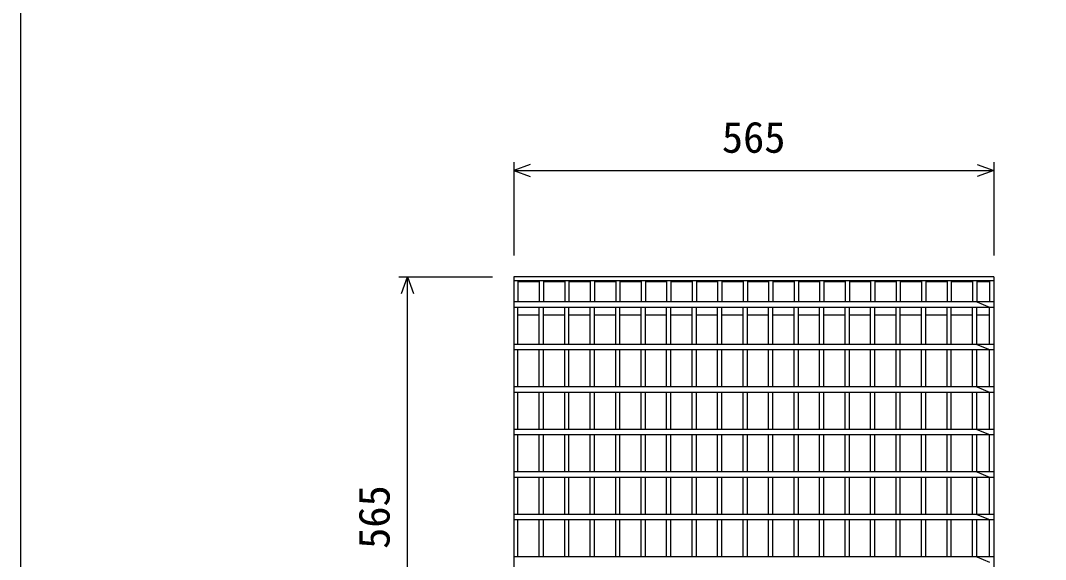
# Model space of a CAD drawing. Units: millimetres, scale not verified. Extents: x -12600 to 12600, y -8910 to 8910.
# Drawn here: x 2868 to 4075, y 3038 to 3672 of the extents above; entities that cross this region are included whole.
import ezdxf
from ezdxf.enums import TextEntityAlignment as Align

# ---------------------------------------------------------------- set-up
doc = ezdxf.new("R2010")
doc.units = ezdxf.units.MM
doc.header["$LTSCALE"] = 30
doc.layers.add('0-0_DIM', color=7, linetype='Continuous', lineweight=25)
doc.layers.add('0-2_HATCH', color=6, linetype='Continuous', lineweight=25)
doc.styles.add('ＭＳ ゴシック', font='')
doc.styles.get('ＭＳ ゴシック').set_extended_font_data('MS Gothic')

msp = doc.modelspace()

# ---------------------------------------------------------------- linework, layer by layer
at = {"layer": '0-0_DIM'}
for p, q in [((3448.92, 3505.53), (3448.92, 3395.53)), ((4013.92, 3505.53), (4013.92, 3395.53)), ((3448.92, 3495.53), (4013.92, 3495.53)), ((3313.92, 3370.53), (3423.92, 3370.53)), ((3323.92, 2805.53), (3323.92, 3370.53))]:
    msp.add_line(p, q, dxfattribs=at)
msp.add_lwpolyline([(2868.48, 2376.57), (9368.48, 2376.57), (9368.48, 6676.57), (2868.48, 6676.57)], close=True, dxfattribs=at)
for points in [[(3468.37, 3502.61), (3448.92, 3495.53), (3468.37, 3488.45)], [(3994.46, 3502.61), (4013.92, 3495.53), (3994.46, 3488.45)], [(3316.83, 3351.07), (3323.92, 3370.53), (3331, 3351.07)]]:
    msp.add_lwpolyline(points, dxfattribs=at)
at = {"layer": '0-2_HATCH'}
for p, q in [((3448.92, 3370.53), (3448.92, 2805.53)), ((4013.92, 3370.53), (3448.92, 3370.53)), ((4013.92, 3366.03), (3448.92, 3366.03)), ((3453.92, 3366.03), (3453.92, 3341.03)), ((3478.92, 3366.03), (3478.92, 3341.03)), ((3483.92, 3366.03), (3483.92, 3341.03)), ((3508.92, 3366.03), (3508.92, 3341.03)), ((3513.92, 3366.03), (3513.92, 3341.03)), ((3538.92, 3366.03), (3538.92, 3341.03)), ((3543.92, 3366.03), (3543.92, 3341.03)), ((3568.92, 3366.03), (3568.92, 3341.03)), ((3573.92, 3366.03), (3573.92, 3341.03)), ((3598.92, 3366.03), (3598.92, 3341.03)), ((3603.92, 3366.03), (3603.92, 3341.03)), ((3628.92, 3366.03), (3628.92, 3341.03)), ((3633.92, 3366.03), (3633.92, 3341.03)), ((3658.92, 3366.03), (3658.92, 3341.03)), ((3663.92, 3366.03), (3663.92, 3341.03)), ((3688.92, 3366.03), (3688.92, 3341.03)), ((3693.92, 3366.03), (3693.92, 3341.03)), ((3718.92, 3366.03), (3718.92, 3341.03)), ((3723.92, 3366.03), (3723.92, 3341.03)), ((3748.92, 3366.03), (3748.92, 3341.03)), ((3753.92, 3366.03), (3753.92, 3341.03)), ((3778.92, 3366.03), (3778.92, 3341.03)), ((3783.92, 3366.03), (3783.92, 3341.03)), ((3808.92, 3366.03), (3808.92, 3341.03)), ((3813.92, 3366.03), (3813.92, 3341.03)), ((3838.92, 3366.03), (3838.92, 3341.03)), ((3843.92, 3366.03), (3843.92, 3341.03)), ((3868.92, 3366.03), (3868.92, 3341.03)), ((3873.92, 3366.03), (3873.92, 3341.03)), ((3898.92, 3366.03), (3898.92, 3341.03)), ((3903.92, 3366.03), (3903.92, 3341.03)), ((3928.92, 3366.03), (3928.92, 3341.03)), ((3933.92, 3366.03), (3933.92, 3341.03)), ((3958.92, 3366.03), (3958.92, 3341.03)), ((3963.92, 3366.03), (3963.92, 3341.03)), ((3988.92, 3366.03), (3988.92, 3341.03)), ((3993.92, 3366.03), (3993.92, 3341.03)), ((4008.92, 3366.03), (4008.92, 3341.03)), ((4013.92, 3370.53), (4013.92, 2805.53)), ((3478.92, 3364.53), (3453.92, 3364.53)), ((3508.92, 3364.53), (3483.92, 3364.53)), ((3538.92, 3364.53), (3513.92, 3364.53)), ((3568.92, 3364.53), (3543.92, 3364.53)), ((3598.92, 3364.53), (3573.92, 3364.53)), ((3628.92, 3364.53), (3603.92, 3364.53)), ((3658.92, 3364.53), (3633.92, 3364.53)), ((3688.92, 3364.53), (3663.92, 3364.53)), ((3718.92, 3364.53), (3693.92, 3364.53)), ((3748.92, 3364.53), (3723.92, 3364.53)), ((3778.92, 3364.53), (3753.92, 3364.53)), ((3808.92, 3364.53), (3783.92, 3364.53)), ((3838.92, 3364.53), (3813.92, 3364.53)), ((3868.92, 3364.53), (3843.92, 3364.53)), ((3898.92, 3364.53), (3873.92, 3364.53)), ((3928.92, 3364.53), (3903.92, 3364.53)), ((3958.92, 3364.53), (3933.92, 3364.53)), ((3988.92, 3364.53), (3963.92, 3364.53)), ((4008.92, 3364.53), (3993.92, 3364.53)), ((4013.92, 3341.03), (3448.92, 3341.03)), ((3448.92, 3335.03), (4013.92, 3335.03)), ((3453.92, 3291.03), (3453.92, 3335.03)), ((3478.92, 3291.03), (3478.92, 3335.03)), ((3483.92, 3291.03), (3483.92, 3335.03)), ((3508.92, 3291.03), (3508.92, 3335.03)), ((3513.92, 3291.03), (3513.92, 3335.03)), ((3538.92, 3291.03), (3538.92, 3335.03)), ((3543.92, 3291.03), (3543.92, 3335.03)), ((3568.92, 3291.03), (3568.92, 3335.03)), ((3573.92, 3291.03), (3573.92, 3335.03)), ((3598.92, 3291.03), (3598.92, 3335.03)), ((3603.92, 3291.03), (3603.92, 3335.03)), ((3628.92, 3291.03), (3628.92, 3335.03)), ((3633.92, 3291.03), (3633.92, 3335.03)), ((3658.92, 3291.03), (3658.92, 3335.03)), ((3663.92, 3291.03), (3663.92, 3335.03)), ((3688.92, 3291.03), (3688.92, 3335.03)), ((3693.92, 3291.03), (3693.92, 3335.03)), ((3718.92, 3291.03), (3718.92, 3335.03)), ((3723.92, 3291.03), (3723.92, 3335.03)), ((3748.92, 3291.03), (3748.92, 3335.03)), ((3753.92, 3291.03), (3753.92, 3335.03)), ((3778.92, 3291.03), (3778.92, 3335.03)), ((3783.92, 3291.03), (3783.92, 3335.03)), ((3808.92, 3291.03), (3808.92, 3335.03)), ((3813.92, 3291.03), (3813.92, 3335.03)), ((3838.92, 3291.03), (3838.92, 3335.03)), ((3843.92, 3291.03), (3843.92, 3335.03)), ((3868.92, 3291.03), (3868.92, 3335.03)), ((3873.92, 3291.03), (3873.92, 3335.03)), ((3898.92, 3291.03), (3898.92, 3335.03)), ((3903.92, 3291.03), (3903.92, 3335.03)), ((3928.92, 3291.03), (3928.92, 3335.03)), ((3933.92, 3291.03), (3933.92, 3335.03)), ((3958.92, 3291.03), (3958.92, 3335.03)), ((3963.92, 3291.03), (3963.92, 3335.03)), ((3988.92, 3291.03), (3988.92, 3335.03)), ((3993.92, 3341.03), (4008.92, 3335.03)), ((3993.92, 3291.03), (3993.92, 3335.03)), ((4008.92, 3291.03), (4008.92, 3335.03)), ((3478.92, 3325.53), (3453.92, 3325.53)), ((3508.92, 3325.53), (3483.92, 3325.53)), ((3538.92, 3325.53), (3513.92, 3325.53)), ((3568.92, 3325.53), (3543.92, 3325.53)), ((3598.92, 3325.53), (3573.92, 3325.53)), ((3628.92, 3325.53), (3603.92, 3325.53)), ((3658.92, 3325.53), (3633.92, 3325.53)), ((3688.92, 3325.53), (3663.92, 3325.53)), ((3718.92, 3325.53), (3693.92, 3325.53)), ((3748.92, 3325.53), (3723.92, 3325.53)), ((3778.92, 3325.53), (3753.92, 3325.53)), ((3808.92, 3325.53), (3783.92, 3325.53)), ((3838.92, 3325.53), (3813.92, 3325.53)), ((3868.92, 3325.53), (3843.92, 3325.53)), ((3898.92, 3325.53), (3873.92, 3325.53)), ((3928.92, 3325.53), (3903.92, 3325.53)), ((3958.92, 3325.53), (3933.92, 3325.53)), ((3988.92, 3325.53), (3963.92, 3325.53)), ((4008.92, 3325.53), (3993.92, 3325.53)), ((4013.92, 3291.03), (3448.92, 3291.03)), ((3448.92, 3285.03), (4013.92, 3285.03)), ((3453.92, 3241.03), (3453.92, 3285.03)), ((3478.92, 3241.03), (3478.92, 3285.03)), ((3483.92, 3241.03), (3483.92, 3285.03)), ((3508.92, 3241.03), (3508.92, 3285.03)), ((3513.92, 3241.03), (3513.92, 3285.03)), ((3538.92, 3241.03), (3538.92, 3285.03)), ((3543.92, 3241.03), (3543.92, 3285.03)), ((3568.92, 3241.03), (3568.92, 3285.03)), ((3573.92, 3241.03), (3573.92, 3285.03)), ((3598.92, 3241.03), (3598.92, 3285.03)), ((3603.92, 3241.03), (3603.92, 3285.03)), ((3628.92, 3241.03), (3628.92, 3285.03)), ((3633.92, 3241.03), (3633.92, 3285.03)), ((3658.92, 3241.03), (3658.92, 3285.03)), ((3663.92, 3241.03), (3663.92, 3285.03)), ((3688.92, 3241.03), (3688.92, 3285.03)), ((3693.92, 3241.03), (3693.92, 3285.03)), ((3718.92, 3241.03), (3718.92, 3285.03)), ((3723.92, 3241.03), (3723.92, 3285.03)), ((3748.92, 3241.03), (3748.92, 3285.03)), ((3753.92, 3241.03), (3753.92, 3285.03)), ((3778.92, 3241.03), (3778.92, 3285.03)), ((3783.92, 3241.03), (3783.92, 3285.03)), ((3808.92, 3241.03), (3808.92, 3285.03)), ((3813.92, 3241.03), (3813.92, 3285.03)), ((3838.92, 3241.03), (3838.92, 3285.03)), ((3843.92, 3241.03), (3843.92, 3285.03)), ((3868.92, 3241.03), (3868.92, 3285.03)), ((3873.92, 3241.03), (3873.92, 3285.03)), ((3898.92, 3241.03), (3898.92, 3285.03)), ((3903.92, 3241.03), (3903.92, 3285.03)), ((3928.92, 3241.03), (3928.92, 3285.03)), ((3933.92, 3241.03), (3933.92, 3285.03)), ((3958.92, 3241.03), (3958.92, 3285.03)), ((3963.92, 3241.03), (3963.92, 3285.03)), ((3988.92, 3241.03), (3988.92, 3285.03)), ((3993.92, 3291.03), (4008.92, 3285.03)), ((3993.92, 3241.03), (3993.92, 3285.03)), ((4008.92, 3241.03), (4008.92, 3285.03)), ((4013.92, 3241.03), (3448.92, 3241.03)), ((3448.92, 3235.03), (4013.92, 3235.03)), ((3453.92, 3191.03), (3453.92, 3235.03)), ((3478.92, 3191.03), (3478.92, 3235.03)), ((3483.92, 3191.03), (3483.92, 3235.03)), ((3508.92, 3191.03), (3508.92, 3235.03)), ((3513.92, 3191.03), (3513.92, 3235.03)), ((3538.92, 3191.03), (3538.92, 3235.03)), ((3543.92, 3191.03), (3543.92, 3235.03)), ((3568.92, 3191.03), (3568.92, 3235.03)), ((3573.92, 3191.03), (3573.92, 3235.03)), ((3598.92, 3191.03), (3598.92, 3235.03)), ((3603.92, 3191.03), (3603.92, 3235.03)), ((3628.92, 3191.03), (3628.92, 3235.03)), ((3633.92, 3191.03), (3633.92, 3235.03)), ((3658.92, 3191.03), (3658.92, 3235.03)), ((3663.92, 3191.03), (3663.92, 3235.03)), ((3688.92, 3191.03), (3688.92, 3235.03)), ((3693.92, 3191.03), (3693.92, 3235.03)), ((3718.92, 3191.03), (3718.92, 3235.03)), ((3723.92, 3191.03), (3723.92, 3235.03)), ((3748.92, 3191.03), (3748.92, 3235.03)), ((3753.92, 3191.03), (3753.92, 3235.03)), ((3778.92, 3191.03), (3778.92, 3235.03)), ((3783.92, 3191.03), (3783.92, 3235.03)), ((3808.92, 3191.03), (3808.92, 3235.03)), ((3813.92, 3191.03), (3813.92, 3235.03)), ((3838.92, 3191.03), (3838.92, 3235.03)), ((3843.92, 3191.03), (3843.92, 3235.03)), ((3868.92, 3191.03), (3868.92, 3235.03)), ((3873.92, 3191.03), (3873.92, 3235.03)), ((3898.92, 3191.03), (3898.92, 3235.03)), ((3903.92, 3191.03), (3903.92, 3235.03)), ((3928.92, 3191.03), (3928.92, 3235.03)), ((3933.92, 3191.03), (3933.92, 3235.03)), ((3958.92, 3191.03), (3958.92, 3235.03)), ((3963.92, 3191.03), (3963.92, 3235.03)), ((3988.92, 3191.03), (3988.92, 3235.03)), ((3993.92, 3241.03), (4008.92, 3235.03)), ((3993.92, 3191.03), (3993.92, 3235.03)), ((4008.92, 3191.03), (4008.92, 3235.03)), ((4013.92, 3191.03), (3448.92, 3191.03)), ((3448.92, 3185.03), (4013.92, 3185.03)), ((3453.92, 3141.03), (3453.92, 3185.03)), ((3478.92, 3141.03), (3478.92, 3185.03)), ((3483.92, 3141.03), (3483.92, 3185.03)), ((3508.92, 3141.03), (3508.92, 3185.03)), ((3513.92, 3141.03), (3513.92, 3185.03)), ((3538.92, 3141.03), (3538.92, 3185.03)), ((3543.92, 3141.03), (3543.92, 3185.03)), ((3568.92, 3141.03), (3568.92, 3185.03)), ((3573.92, 3141.03), (3573.92, 3185.03)), ((3598.92, 3141.03), (3598.92, 3185.03)), ((3603.92, 3141.03), (3603.92, 3185.03)), ((3628.92, 3141.03), (3628.92, 3185.03)), ((3633.92, 3141.03), (3633.92, 3185.03)), ((3658.92, 3141.03), (3658.92, 3185.03)), ((3663.92, 3141.03), (3663.92, 3185.03)), ((3688.92, 3141.03), (3688.92, 3185.03)), ((3693.92, 3141.03), (3693.92, 3185.03)), ((3718.92, 3141.03), (3718.92, 3185.03)), ((3723.92, 3141.03), (3723.92, 3185.03)), ((3748.92, 3141.03), (3748.92, 3185.03)), ((3753.92, 3141.03), (3753.92, 3185.03)), ((3778.92, 3141.03), (3778.92, 3185.03)), ((3783.92, 3141.03), (3783.92, 3185.03)), ((3808.92, 3141.03), (3808.92, 3185.03)), ((3813.92, 3141.03), (3813.92, 3185.03)), ((3838.92, 3141.03), (3838.92, 3185.03)), ((3843.92, 3141.03), (3843.92, 3185.03)), ((3868.92, 3141.03), (3868.92, 3185.03)), ((3873.92, 3141.03), (3873.92, 3185.03)), ((3898.92, 3141.03), (3898.92, 3185.03)), ((3903.92, 3141.03), (3903.92, 3185.03)), ((3928.92, 3141.03), (3928.92, 3185.03)), ((3933.92, 3141.03), (3933.92, 3185.03)), ((3958.92, 3141.03), (3958.92, 3185.03)), ((3963.92, 3141.03), (3963.92, 3185.03)), ((3988.92, 3141.03), (3988.92, 3185.03)), ((3993.92, 3191.03), (4008.92, 3185.03)), ((3993.92, 3141.03), (3993.92, 3185.03)), ((4008.92, 3141.03), (4008.92, 3185.03)), ((4013.92, 3141.03), (3448.92, 3141.03)), ((3993.92, 3141.03), (4008.92, 3135.03)), ((3448.92, 3135.03), (4013.92, 3135.03)), ((3453.92, 3091.03), (3453.92, 3135.03)), ((3478.92, 3091.03), (3478.92, 3135.03)), ((3483.92, 3091.03), (3483.92, 3135.03)), ((3508.92, 3091.03), (3508.92, 3135.03)), ((3513.92, 3091.03), (3513.92, 3135.03)), ((3538.92, 3091.03), (3538.92, 3135.03)), ((3543.92, 3091.03), (3543.92, 3135.03)), ((3568.92, 3091.03), (3568.92, 3135.03)), ((3573.92, 3091.03), (3573.92, 3135.03)), ((3598.92, 3091.03), (3598.92, 3135.03)), ((3603.92, 3091.03), (3603.92, 3135.03)), ((3628.92, 3091.03), (3628.92, 3135.03)), ((3633.92, 3091.03), (3633.92, 3135.03)), ((3658.92, 3091.03), (3658.92, 3135.03)), ((3663.92, 3091.03), (3663.92, 3135.03)), ((3688.92, 3091.03), (3688.92, 3135.03)), ((3693.92, 3091.03), (3693.92, 3135.03)), ((3718.92, 3091.03), (3718.92, 3135.03)), ((3723.92, 3091.03), (3723.92, 3135.03)), ((3748.92, 3091.03), (3748.92, 3135.03)), ((3753.92, 3091.03), (3753.92, 3135.03)), ((3778.92, 3091.03), (3778.92, 3135.03)), ((3783.92, 3091.03), (3783.92, 3135.03)), ((3808.92, 3091.03), (3808.92, 3135.03)), ((3813.92, 3091.03), (3813.92, 3135.03)), ((3838.92, 3091.03), (3838.92, 3135.03)), ((3843.92, 3091.03), (3843.92, 3135.03)), ((3868.92, 3091.03), (3868.92, 3135.03)), ((3873.92, 3091.03), (3873.92, 3135.03)), ((3898.92, 3091.03), (3898.92, 3135.03)), ((3903.92, 3091.03), (3903.92, 3135.03)), ((3928.92, 3091.03), (3928.92, 3135.03)), ((3933.92, 3091.03), (3933.92, 3135.03)), ((3958.92, 3091.03), (3958.92, 3135.03)), ((3963.92, 3091.03), (3963.92, 3135.03)), ((3988.92, 3091.03), (3988.92, 3135.03)), ((3993.92, 3091.03), (3993.92, 3135.03)), ((4008.92, 3091.03), (4008.92, 3135.03)), ((4013.92, 3091.03), (3448.92, 3091.03)), ((3993.92, 3091.03), (4008.92, 3085.03)), ((3448.92, 3085.03), (4013.92, 3085.03)), ((3453.92, 3041.03), (3453.92, 3085.03)), ((3478.92, 3041.03), (3478.92, 3085.03)), ((3483.92, 3041.03), (3483.92, 3085.03)), ((3508.92, 3041.03), (3508.92, 3085.03)), ((3513.92, 3041.03), (3513.92, 3085.03)), ((3538.92, 3041.03), (3538.92, 3085.03)), ((3543.92, 3041.03), (3543.92, 3085.03)), ((3568.92, 3041.03), (3568.92, 3085.03)), ((3573.92, 3041.03), (3573.92, 3085.03)), ((3598.92, 3041.03), (3598.92, 3085.03)), ((3603.92, 3041.03), (3603.92, 3085.03)), ((3628.92, 3041.03), (3628.92, 3085.03)), ((3633.92, 3041.03), (3633.92, 3085.03)), ((3658.92, 3041.03), (3658.92, 3085.03)), ((3663.92, 3041.03), (3663.92, 3085.03)), ((3688.92, 3041.03), (3688.92, 3085.03)), ((3693.92, 3041.03), (3693.92, 3085.03)), ((3718.92, 3041.03), (3718.92, 3085.03)), ((3723.92, 3041.03), (3723.92, 3085.03)), ((3748.92, 3041.03), (3748.92, 3085.03)), ((3753.92, 3041.03), (3753.92, 3085.03)), ((3778.92, 3041.03), (3778.92, 3085.03)), ((3783.92, 3041.03), (3783.92, 3085.03)), ((3808.92, 3041.03), (3808.92, 3085.03)), ((3813.92, 3041.03), (3813.92, 3085.03)), ((3838.92, 3041.03), (3838.92, 3085.03)), ((3843.92, 3041.03), (3843.92, 3085.03)), ((3868.92, 3041.03), (3868.92, 3085.03)), ((3873.92, 3041.03), (3873.92, 3085.03)), ((3898.92, 3041.03), (3898.92, 3085.03)), ((3903.92, 3041.03), (3903.92, 3085.03)), ((3928.92, 3041.03), (3928.92, 3085.03)), ((3933.92, 3041.03), (3933.92, 3085.03)), ((3958.92, 3041.03), (3958.92, 3085.03)), ((3963.92, 3041.03), (3963.92, 3085.03)), ((3988.92, 3041.03), (3988.92, 3085.03)), ((3993.92, 3041.03), (3993.92, 3085.03)), ((4008.92, 3041.03), (4008.92, 3085.03)), ((4013.92, 3041.03), (3448.92, 3041.03)), ((3993.92, 3041.03), (4008.92, 3035.03))]:
    msp.add_line(p, q, dxfattribs=at)

# ---------------------------------------------------------------- texts
at = {"layer": '0-0_DIM', "style": 'ＭＳ ゴシック'}
msp.add_text('565', height=36.66, dxfattribs=at).set_placement((3693.92, 3505.53), align=Align.BOTTOM_LEFT)
msp.add_text('565', height=36.66, rotation=90, dxfattribs=at).set_placement((3313.92, 3050.53), align=Align.BOTTOM_LEFT)

doc.saveas('drawing.dxf')
